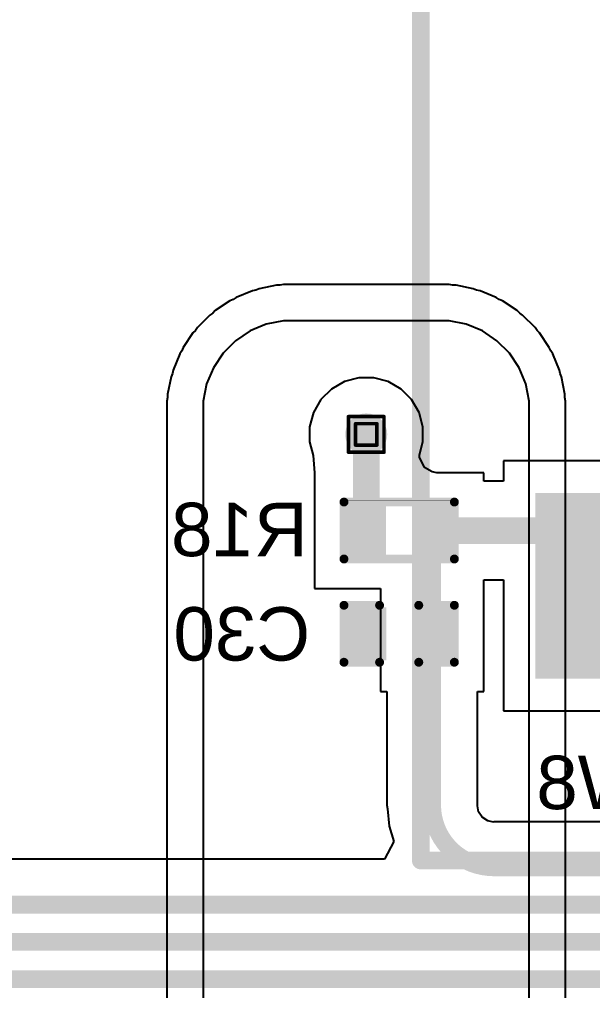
# Model space of a CAD drawing. Header units: inches. Extents: x 0 to 386, y 0 to 148.
# Drawn here: x 84.36 to 92.53, y 49.8 to 63.66 of the extents above; entities that cross this region are included whole.
import ezdxf

# ---------------------------------------------------------------- set-up
doc = ezdxf.new("R2010")
doc.units = ezdxf.units.IN
for name, color, linetype in [('Bottom Layer', 5, 'Continuous'), ('Bottom Overlay', 54, 'Continuous'), ('Bottom Paste', 16, 'Continuous'), ('Bottom Solder', 6, 'Continuous'), ('Drill Drawing', 1, 'Continuous'), ('Pad Holes', 156, 'Continuous'), ('Top Layer', 1, 'Continuous'), ('Top Overlay', 2, 'Continuous'), ('Top Solder', 216, 'Continuous'), ('Via Holes', 16, 'Continuous')]:
    doc.layers.add(name, color=color, linetype=linetype)
doc.styles.add('Arial', font='', dxfattribs={"height": 0.2})
doc.styles.get('Arial').set_extended_font_data('Arial')

# ---------------------------------------------------------------- blocks, each defined once
blk = doc.blocks.new('CPG151101S11_16_B_19')
at = {"layer": 'Bottom Layer'}
for points in [[(5.4750081, 3.8150038), (7.975003099999999, 3.8150038), (7.975003099999999, 1.2649962), (5.4750081, 1.2649962)], [(-7.975003099999999, 1.2750038), (-5.4750081, 1.2750038), (-5.4750081, -1.2750038), (-7.975003099999999, -1.2750038)]]:
    blk.add_hatch(color=5, dxfattribs=at).paths.add_polyline_path(points)
at = {"layer": 'Bottom Paste'}
for points in [[(5.4750081, 3.8150038), (7.975003099999999, 3.8150038), (7.975003099999999, 1.2649962), (5.4750081, 1.2649962)], [(-7.975003099999999, 1.2750038), (-5.4750081, 1.2750038), (-5.4750081, -1.2750038), (-7.975003099999999, -1.2750038)]]:
    blk.add_hatch(color=16, dxfattribs=at).paths.add_polyline_path(points)
at = {"layer": 'Bottom Solder'}
for points in [[(5.4249955, 3.8650164), (8.025015699999999, 3.8650164), (8.025015699999999, 1.2149836), (5.4249955, 1.2149836)], [(-8.025015699999999, 1.3250164), (-5.4249955, 1.3250164), (-5.4249955, -1.3250164), (-8.025015699999999, -1.3250164)]]:
    blk.add_hatch(color=6, dxfattribs=at).paths.add_polyline_path(points)
h = blk.add_hatch(color=6, dxfattribs=at)
edge = h.paths.add_edge_path()
edge.add_arc((3.199892, 2.54), 0.1016, 0, 360)
h = blk.add_hatch(color=6, dxfattribs=at)
edge = h.paths.add_edge_path()
edge.add_arc((-3.199892, 0), 0.1016, 0, 360)
h = blk.add_hatch(color=6, dxfattribs=at)
edge = h.paths.add_edge_path()
edge.add_arc((-4.420108, -2.54), 0.1016, 0, 360)
h = blk.add_hatch(color=6, dxfattribs=at)
edge = h.paths.add_edge_path()
edge.add_arc((0.6598919999999999, -2.54), 0.1016, 0, 360)
h = blk.add_hatch(color=6, dxfattribs=at)
edge = h.paths.add_edge_path()
edge.add_arc((5.739891999999999, -2.54), 0.1016, 0, 360)
at = {"layer": 'Pad Holes'}
h = blk.add_hatch(color=7, dxfattribs=at)
edge = h.paths.add_edge_path()
edge.add_arc((3.199892, 2.54), 1.499997, 0, 360)
h = blk.add_hatch(color=7, dxfattribs=at)
edge = h.paths.add_edge_path()
edge.add_arc((-3.199892, 0), 1.499997, 0, 360)
h = blk.add_hatch(color=7, dxfattribs=at)
edge = h.paths.add_edge_path()
edge.add_arc((0.6598919999999999, -2.54), 1.9939, 0, 360)
h = blk.add_hatch(color=7, dxfattribs=at)
edge = h.paths.add_edge_path()
edge.add_arc((-4.420108, -2.54), 0.8509, 0, 360)
h = blk.add_hatch(color=7, dxfattribs=at)
edge = h.paths.add_edge_path()
edge.add_arc((5.739891999999999, -2.54), 0.8509, 0, 360)
at = {"layer": 'Top Solder'}
h = blk.add_hatch(color=216, dxfattribs=at)
edge = h.paths.add_edge_path()
edge.add_arc((3.199892, 2.54), 0.1016, 0, 360)
h = blk.add_hatch(color=216, dxfattribs=at)
edge = h.paths.add_edge_path()
edge.add_arc((-3.199892, 0), 0.1016, 0, 360)
h = blk.add_hatch(color=216, dxfattribs=at)
edge = h.paths.add_edge_path()
edge.add_arc((-4.420108, -2.54), 0.1016, 0, 360)
h = blk.add_hatch(color=216, dxfattribs=at)
edge = h.paths.add_edge_path()
edge.add_arc((0.6598919999999999, -2.54), 0.1016, 0, 360)
h = blk.add_hatch(color=216, dxfattribs=at)
edge = h.paths.add_edge_path()
edge.add_arc((5.739891999999999, -2.54), 0.1016, 0, 360)
at = {"layer": 'Bottom Overlay'}
for points in [[(-5.499989, 1.9063716, 0.127, 0.127, -0.4142135623730951), (-3.1963614, 4.209999199999999, 0.127, 0.127, 0)], [(5.499989, 4.2200068, 0.127, 0.127, 0), (-3.1863538, 4.2200068, 0.127, 0.127, 0)], [(5.499989, 4.2200068, 0.127, 0.127, -0.4142135623730951), (5.4899814, 4.209999199999999, 0.127, 0.127, 0)], [(5.499989, 4.2200068, 0.127, 0.127, 0), (5.499989, 4.046143799999999, 0.127, 0.127, 0)], [(-5.499989, 1.9063716, 0.127, 0.127, 0), (-5.499989, -1.5061438, 0.127, 0.127, 0)], [(5.499989, 1.0338562, 0.127, 0.127, 0), (5.499989, 0.4700016, 0.127, 0.127, 0)], [(5.5000144, 0.4699508, 0.127, 0.127, 0), (5.499989, 0.4700016, 0.127, 0.127, 0)], [(5.5000144, 0.4699508, 0.127, 0.127, 0), (5.5000144, 0.2200148, 0.127, 0.127, 0)], [(-1.99999854, -1.67998394, 0.127, 0.127, -0.2716855530014931), (-0.09999725999999999, 0.22001734, 0.127, 0.127, 0)], [(0.1500124, 0.2200148, 0.127, 0.127, 0), (-0.0999998, 0.2200148, 0.127, 0.127, 0)], [(1.1900154, 0.2200148, 0.127, 0.127, 0), (0.1500124, 0.2200148, 0.127, 0.127, 0)], [(5.5000144, 0.2200148, 0.127, 0.127, 0), (1.1900154, 0.2200148, 0.127, 0.127, 0)], [(-5.499989, -1.5061438, 0.127, 0.127, 0), (-5.499989, -1.6799814, 0.127, 0.127, 0)], [(-1.999996, -1.6799814, 0.127, 0.127, 0), (-5.499989, -1.6799814, 0.127, 0.127, 0)]]:
    blk.add_lwpolyline(points, format="xyseb", dxfattribs=at)
for points in [[(-3.2281114, 4.209999199999999, 0.0635, 0.0635, 1), (-3.1646114, 4.209999199999999, 0.0635, 0.0635, 1)], [(-3.2181038, 4.2200068, 0.0635, 0.0635, 1), (-3.1546038, 4.2200068, 0.0635, 0.0635, 1)], [(5.4582314, 4.209999199999999, 0.0635, 0.0635, 1), (5.521731399999999, 4.209999199999999, 0.0635, 0.0635, 1)], [(5.468239, 4.2200068, 0.0635, 0.0635, 1), (5.531739, 4.2200068, 0.0635, 0.0635, 1)], [(5.468239, 4.2200068, 0.0635, 0.0635, 1), (5.531739, 4.2200068, 0.0635, 0.0635, 1)], [(5.468239, 4.2200068, 0.0635, 0.0635, 1), (5.531739, 4.2200068, 0.0635, 0.0635, 1)], [(5.468239, 4.046143799999999, 0.0635, 0.0635, 1), (5.531739, 4.046143799999999, 0.0635, 0.0635, 1)], [(-5.531739, 1.9063716, 0.0635, 0.0635, 1), (-5.468239, 1.9063716, 0.0635, 0.0635, 1)], [(-5.531739, 1.9063716, 0.0635, 0.0635, 1), (-5.468239, 1.9063716, 0.0635, 0.0635, 1)], [(5.468239, 1.0338562, 0.0635, 0.0635, 1), (5.531739, 1.0338562, 0.0635, 0.0635, 1)], [(5.468239, 0.4700016, 0.0635, 0.0635, 1), (5.531739, 0.4700016, 0.0635, 0.0635, 1)], [(5.468239, 0.4700016, 0.0635, 0.0635, 1), (5.531739, 0.4700016, 0.0635, 0.0635, 1)], [(5.4682644, 0.4699508, 0.0635, 0.0635, 1), (5.5317644, 0.4699508, 0.0635, 0.0635, 1)], [(5.4682644, 0.4699508, 0.0635, 0.0635, 1), (5.5317644, 0.4699508, 0.0635, 0.0635, 1)], [(-0.1317498, 0.2200148, 0.0635, 0.0635, 1), (-0.0682498, 0.2200148, 0.0635, 0.0635, 1)], [(-0.13174726, 0.22001734, 0.0635, 0.0635, 1), (-0.06824725999999999, 0.22001734, 0.0635, 0.0635, 1)], [(0.1182624, 0.2200148, 0.0635, 0.0635, 1), (0.1817624, 0.2200148, 0.0635, 0.0635, 1)], [(0.1182624, 0.2200148, 0.0635, 0.0635, 1), (0.1817624, 0.2200148, 0.0635, 0.0635, 1)], [(1.1582654, 0.2200148, 0.0635, 0.0635, 1), (1.2217654, 0.2200148, 0.0635, 0.0635, 1)], [(1.1582654, 0.2200148, 0.0635, 0.0635, 1), (1.2217654, 0.2200148, 0.0635, 0.0635, 1)], [(5.4682644, 0.2200148, 0.0635, 0.0635, 1), (5.5317644, 0.2200148, 0.0635, 0.0635, 1)], [(5.4682644, 0.2200148, 0.0635, 0.0635, 1), (5.5317644, 0.2200148, 0.0635, 0.0635, 1)], [(-5.531739, -1.5061438, 0.0635, 0.0635, 1), (-5.468239, -1.5061438, 0.0635, 0.0635, 1)], [(-5.531739, -1.5061438, 0.0635, 0.0635, 1), (-5.468239, -1.5061438, 0.0635, 0.0635, 1)], [(-5.531739, -1.6799814, 0.0635, 0.0635, 1), (-5.468239, -1.6799814, 0.0635, 0.0635, 1)], [(-5.531739, -1.6799814, 0.0635, 0.0635, 1), (-5.468239, -1.6799814, 0.0635, 0.0635, 1)], [(-2.03174854, -1.67998394, 0.0635, 0.0635, 1), (-1.96824854, -1.67998394, 0.0635, 0.0635, 1)], [(-2.031746, -1.6799814, 0.0635, 0.0635, 1), (-1.968246, -1.6799814, 0.0635, 0.0635, 1)]]:
    blk.add_lwpolyline(points, format="xyseb", close=True, dxfattribs=at)
blk = doc.blocks.new('R___0402_B_55')
at = {"layer": 'Bottom Layer'}
for points in [[(-0.2412999999999999, 0.3174999999999999), (-0.2413000000000001, -0.3175), (-0.6985, -0.3174999999999999), (-0.6985, 0.3175)], [(0.6985, 0.3174999999999999), (0.6985, -0.3175), (0.2412999999999999, -0.3174999999999999), (0.2413000000000001, 0.3175)]]:
    blk.add_hatch(color=5, dxfattribs=at).paths.add_polyline_path(points)
at = {"layer": 'Bottom Paste'}
for points in [[(-0.2412999999999999, 0.3174999999999999), (-0.2413000000000001, -0.3175), (-0.6985, -0.3174999999999999), (-0.6985, 0.3175)], [(0.6985, 0.3174999999999999), (0.6985, -0.3175), (0.2412999999999999, -0.3174999999999999), (0.2413000000000001, 0.3175)]]:
    blk.add_hatch(color=16, dxfattribs=at).paths.add_polyline_path(points)
at = {"layer": 'Bottom Solder'}
for points in [[(-0.1862988399999999, 0.3725011599999999), (-0.18629884, -0.3725011600000001), (-0.75350116, -0.3725011599999999), (-0.75350116, 0.3725011600000001)], [(0.75350116, 0.3725011599999999), (0.75350116, -0.3725011600000001), (0.1862988399999999, -0.3725011599999999), (0.18629884, 0.3725011600000001)]]:
    blk.add_hatch(color=6, dxfattribs=at).paths.add_polyline_path(points)
at = {"layer": 'Bottom Overlay'}
for points in [[(-0.7874, 0.4064, 0.127, 0.127, 0), (0.7874, 0.4064, 0.127, 0.127, 0)], [(-0.7874, -0.4064, 0.127, 0.127, 0), (-0.7874, 0.4064, 0.127, 0.127, 0)], [(-0.8128, 0.4318, 0.0032258, 0.0032258, 0), (0.8128, 0.4318, 0.0032258, 0.0032258, 0)], [(0.7874, -0.4064, 0.127, 0.127, 0), (0.7874, 0.4064, 0.127, 0.127, 0)], [(-0.7874, -0.4064, 0.127, 0.127, 0), (0.7874, -0.4064, 0.127, 0.127, 0)]]:
    blk.add_lwpolyline(points, format="xyseb", dxfattribs=at)
for points in [[(-0.8191499999999999, 0.4064, 0.0635, 0.0635, 1), (-0.7556499999999999, 0.4064, 0.0635, 0.0635, 1)], [(-0.8191499999999999, 0.4064, 0.0635, 0.0635, 1), (-0.7556499999999999, 0.4064, 0.0635, 0.0635, 1)], [(-0.81360518, 0.4318, 0.0016129, 0.0016129, 1), (-0.8119948199999999, 0.4318, 0.0016129, 0.0016129, 1)], [(0.7556499999999999, 0.4064, 0.0635, 0.0635, 1), (0.8191499999999999, 0.4064, 0.0635, 0.0635, 1)], [(0.7556499999999999, 0.4064, 0.0635, 0.0635, 1), (0.8191499999999999, 0.4064, 0.0635, 0.0635, 1)], [(0.8119948199999999, 0.4318, 0.0016129, 0.0016129, 1), (0.81360518, 0.4318, 0.0016129, 0.0016129, 1)], [(-0.8191499999999999, -0.4064, 0.0635, 0.0635, 1), (-0.7556499999999999, -0.4064, 0.0635, 0.0635, 1)], [(-0.8191499999999999, -0.4064, 0.0635, 0.0635, 1), (-0.7556499999999999, -0.4064, 0.0635, 0.0635, 1)], [(0.7556499999999999, -0.4064, 0.0635, 0.0635, 1), (0.8191499999999999, -0.4064, 0.0635, 0.0635, 1)], [(0.7556499999999999, -0.4064, 0.0635, 0.0635, 1), (0.8191499999999999, -0.4064, 0.0635, 0.0635, 1)]]:
    blk.add_lwpolyline(points, format="xyseb", close=True, dxfattribs=at)
blk = doc.blocks.new('____0402_B_96')
at = {"layer": 'Bottom Layer'}
for points in [[(-0.2412999999999999, 0.3174999999999999), (-0.2413000000000001, -0.3175), (-0.6985, -0.3174999999999999), (-0.6985, 0.3175)], [(0.6985, 0.3174999999999999), (0.6985, -0.3175), (0.2412999999999999, -0.3174999999999999), (0.2413000000000001, 0.3175)]]:
    blk.add_hatch(color=5, dxfattribs=at).paths.add_polyline_path(points)
at = {"layer": 'Bottom Paste'}
for points in [[(-0.2412999999999999, 0.3174999999999999), (-0.2413000000000001, -0.3175), (-0.6985, -0.3174999999999999), (-0.6985, 0.3175)], [(0.6985, 0.3174999999999999), (0.6985, -0.3175), (0.2412999999999999, -0.3174999999999999), (0.2413000000000001, 0.3175)]]:
    blk.add_hatch(color=16, dxfattribs=at).paths.add_polyline_path(points)
at = {"layer": 'Bottom Solder'}
for points in [[(-0.1813001199999999, 0.3774998799999999), (-0.1813001200000001, -0.3774998800000001), (-0.7584998799999999, -0.3774998799999999), (-0.7584998799999999, 0.3774998800000001)], [(0.7584998799999999, 0.3774998799999999), (0.7584998799999999, -0.3774998800000001), (0.1813001199999999, -0.3774998799999999), (0.1813001200000001, 0.3774998800000001)]]:
    blk.add_hatch(color=6, dxfattribs=at).paths.add_polyline_path(points)
at = {"layer": 'Bottom Overlay'}
for points in [[(-0.7874, -0.4064, 0.127, 0.127, 0), (-0.7874, 0.4064, 0.127, 0.127, 0)], [(-0.7874, 0.4064, 0.127, 0.127, 0), (-0.2794, 0.4064, 0.127, 0.127, 0)], [(0.2794, 0.4064, 0.127, 0.127, 0), (0.7874, 0.4064, 0.127, 0.127, 0)], [(0.7874, -0.4064, 0.127, 0.127, 0), (0.7874, 0.4064, 0.127, 0.127, 0)], [(-0.7874, -0.4064, 0.127, 0.127, 0), (-0.2794, -0.4064, 0.127, 0.127, 0)], [(0.2794, -0.4064, 0.127, 0.127, 0), (0.7874, -0.4064, 0.127, 0.127, 0)]]:
    blk.add_lwpolyline(points, format="xyseb", dxfattribs=at)
for points in [[(-0.8191499999999999, 0.4064, 0.0635, 0.0635, 1), (-0.7556499999999999, 0.4064, 0.0635, 0.0635, 1)], [(-0.8191499999999999, 0.4064, 0.0635, 0.0635, 1), (-0.7556499999999999, 0.4064, 0.0635, 0.0635, 1)], [(-0.31115, 0.4064, 0.0635, 0.0635, 1), (-0.24765, 0.4064, 0.0635, 0.0635, 1)], [(0.24765, 0.4064, 0.0635, 0.0635, 1), (0.31115, 0.4064, 0.0635, 0.0635, 1)], [(0.7556499999999999, 0.4064, 0.0635, 0.0635, 1), (0.8191499999999999, 0.4064, 0.0635, 0.0635, 1)], [(0.7556499999999999, 0.4064, 0.0635, 0.0635, 1), (0.8191499999999999, 0.4064, 0.0635, 0.0635, 1)], [(-0.8191499999999999, -0.4064, 0.0635, 0.0635, 1), (-0.7556499999999999, -0.4064, 0.0635, 0.0635, 1)], [(-0.8191499999999999, -0.4064, 0.0635, 0.0635, 1), (-0.7556499999999999, -0.4064, 0.0635, 0.0635, 1)], [(-0.31115, -0.4064, 0.0635, 0.0635, 1), (-0.24765, -0.4064, 0.0635, 0.0635, 1)], [(0.24765, -0.4064, 0.0635, 0.0635, 1), (0.31115, -0.4064, 0.0635, 0.0635, 1)], [(0.7556499999999999, -0.4064, 0.0635, 0.0635, 1), (0.8191499999999999, -0.4064, 0.0635, 0.0635, 1)], [(0.7556499999999999, -0.4064, 0.0635, 0.0635, 1), (0.8191499999999999, -0.4064, 0.0635, 0.0635, 1)]]:
    blk.add_lwpolyline(points, format="xyseb", close=True, dxfattribs=at)

msp = doc.modelspace()

# ---------------------------------------------------------------- hatches: boundary and pattern name
at = {"layer": 'Bottom Layer'}
h = msp.add_hatch(color=5, dxfattribs=at)
edge = h.paths.add_edge_path()
edge.add_arc((89.305384, 57.73969147999999), 0.2999994, 0, 360)
at = {"layer": 'Top Layer'}
h = msp.add_hatch(color=1, dxfattribs=at)
edge = h.paths.add_edge_path()
edge.add_arc((89.305384, 57.73969147999999), 0.2999994, 0, 360)
at = {"layer": 'Via Holes'}
h = msp.add_hatch(color=7, dxfattribs=at)
edge = h.paths.add_edge_path()
edge.add_arc((89.305384, 57.73969147999999), 0.1499997, 0, 360)

# ---------------------------------------------------------------- linework, layer by layer
at = {"layer": 'Bottom Layer'}
for p, q in [((88.99350756, 58.49262622), (88.80926104, 58.38625102)), ((89.1990088, 58.54769088), (88.99350756, 58.49262622)), ((89.41175919999999, 58.54769088), (89.1990088, 58.54769088)), ((89.61726044, 58.49262622), (89.41175919999999, 58.54769088)), ((89.80150696, 58.38625102), (89.61726044, 58.49262622)), ((88.80926104, 58.38625102), (88.65882445999999, 58.23581443999999)), ((89.95194354, 58.23581443999999), (89.80150696, 58.38625102)), ((88.65882445999999, 58.23581443999999), (88.55244925999999, 58.05156792)), ((90.05831874, 58.05156792), (89.95194354, 58.23581443999999)), ((88.55244925999999, 58.05156792), (88.49738459999999, 57.84606667999999)), ((90.11338339999999, 57.84606667999999), (90.05831874, 58.05156792)), ((88.49738459999999, 57.84606667999999), (88.49738459999999, 57.63331628)), ((90.11338339999999, 57.63331628), (90.11338339999999, 57.84606667999999)), ((88.49738459999999, 57.63331628), (88.54930981999999, 57.43952698)), ((90.06361718, 57.44759147999999), (90.11338339999999, 57.63331628)), ((88.54930981999999, 57.43952698), (88.56878146, 57.19359148)), ((90.06540788, 57.41376122), (90.06361718, 57.44759147999999)), ((90.13821189999999, 57.26942064), (90.06540788, 57.41376122)), ((90.24518653999999, 57.20726175999999), (90.13821189999999, 57.26942064)), ((94.7777759, 57.36300948), (91.26178089999999, 57.36300948)), ((91.26178089999999, 57.36300948), (91.26178089999999, 57.07261889999999)), ((88.56878146, 57.19359148), (88.56877892, 57.19358893999999)), ((88.56877892, 57.19358893999999), (88.568784, 57.1935864)), ((88.568784, 57.1935864), (88.568784, 55.54259148000001)), ((90.31390877999999, 57.19359148), (90.24518653999999, 57.20726175999999)), ((90.98178399999999, 57.19359148), (90.31390877999999, 57.19359148)), ((90.98178399999999, 57.07261889999999), (90.98178399999999, 57.19359148)), ((91.26178089999999, 57.07261889999999), (90.98178399999999, 57.07261889999999)), ((90.98178399999999, 54.06938639999999), (90.98178399999999, 55.66356405999999)), ((90.98178399999999, 55.66356405999999), (91.26178089999999, 55.66356405999999)), ((91.26178089999999, 55.66356405999999), (91.26178089999999, 53.79700188)), ((88.568784, 55.54259148000001), (89.508584, 55.54259148000001)), ((89.508584, 55.54259148000001), (89.508584, 54.06938639999999)), ((89.508584, 54.06938639999999), (89.59774307999999, 54.06938639999999)), ((89.59774307999999, 54.06938639999999), (89.59774307999999, 52.44927788)), ((90.89262491999999, 52.44927788), (90.89262491999999, 54.06938639999999)), ((90.89262491999999, 54.06938639999999), (90.98178399999999, 54.06938639999999)), ((91.26178089999999, 53.79700188), (94.7777759, 53.79700188)), ((89.59774307999999, 52.44927788), (89.6077964, 52.3987395)), ((89.6077964, 52.3987395), (89.63221087999999, 52.15085835999999)), ((90.8904075, 52.43812982), (90.89262491999999, 52.44927788)), ((90.90678541999999, 52.35579825999999), (90.8904075, 52.43812982)), ((90.95973679999999, 52.27655025999999), (90.90678541999999, 52.35579825999999)), ((91.0389848, 52.22359888), (90.95973679999999, 52.27655025999999)), ((89.63221087999999, 52.15085835999999), (89.69861664, 51.93194338)), ((91.12131636, 52.20722096), (91.0389848, 52.22359888)), ((91.13246441999999, 52.20943837999999), (91.12131636, 52.20722096)), ((107.79467138, 52.20943837999999), (91.13246441999999, 52.20943837999999)), ((89.69861664, 51.93194338), (89.56829685999999, 51.67794084)), ((89.56829685999999, 51.67794084), (63.08556343999999, 51.67794084))]:
    msp.add_line(p, q, dxfattribs=at)
for points in [[(89.305384, 56.42088538, 0.3809999999999999, 0.3809999999999999, 0), (89.305384, 57.73969147999999, 0.3809999999999999, 0.3809999999999999, 0)], [(90.245184, 56.36809148, 0.254, 0.254, 0), (90.245184, 56.55982084, 0.254, 0.254, 0)], [(90.245184, 56.36809148, 0.3809999999999999, 0.3809999999999999, 0), (92.23169259999999, 56.36809148, 0.3809999999999999, 0.3809999999999999, 0)], [(90.245184, 54.8948864, 0.254, 0.254, 0), (90.245184, 56.36809148, 0.254, 0.254, 0)], [(90.245184, 52.44927788, 0.254, 0.254, 0), (90.245184, 54.8948864, 0.254, 0.254, 0)], [(91.13246441999999, 51.56199745999999, 0.254, 0.254, -0.4142135623730951), (90.245184, 52.44927788, 0.254, 0.254, 0)], [(91.13246441999999, 51.56199745999999, 0.254, 0.254, 0), (107.94189232, 51.56199745999999, 0.254, 0.254, 0)], [(63.0811286, 51.03049992, 0.254, 0.254, 0), (108.46661314, 51.03049992, 0.254, 0.254, 0)], [(23.12309574, 50.49900237999999, 0.254, 0.254, 0), (108.89492318, 50.49900237999999, 0.254, 0.254, 0)], [(23.03755108, 49.96750484, 0.254, 0.254, 0), (109.4108683, 49.96750484, 0.254, 0.254, 0)]]:
    msp.add_lwpolyline(points, format="xyseb", dxfattribs=at)
for points in [[(89.210134, 57.73969147999999, 0.1905, 0.1905, 1), (89.400634, 57.73969147999999, 0.1905, 0.1905, 1)], [(90.181684, 56.55982084, 0.127, 0.127, 1), (90.308684, 56.55982084, 0.127, 0.127, 1)], [(89.210134, 56.42088538, 0.1905, 0.1905, 1), (89.400634, 56.42088538, 0.1905, 0.1905, 1)], [(90.14993399999999, 56.36809148, 0.1905, 0.1905, 1), (90.34043399999999, 56.36809148, 0.1905, 0.1905, 1)], [(92.1364426, 56.36809148, 0.1905, 0.1905, 1), (92.3269426, 56.36809148, 0.1905, 0.1905, 1)], [(90.181684, 56.36809148, 0.127, 0.127, 1), (90.308684, 56.36809148, 0.127, 0.127, 1)], [(90.181684, 56.36809148, 0.127, 0.127, 1), (90.308684, 56.36809148, 0.127, 0.127, 1)], [(90.181684, 54.8948864, 0.127, 0.127, 1), (90.308684, 54.8948864, 0.127, 0.127, 1)], [(90.181684, 54.8948864, 0.127, 0.127, 1), (90.308684, 54.8948864, 0.127, 0.127, 1)], [(90.181684, 52.44927788, 0.127, 0.127, 1), (90.308684, 52.44927788, 0.127, 0.127, 1)], [(90.181684, 52.44927788, 0.127, 0.127, 1), (90.308684, 52.44927788, 0.127, 0.127, 1)], [(91.06896442, 51.56199745999999, 0.127, 0.127, 1), (91.19596442, 51.56199745999999, 0.127, 0.127, 1)], [(91.06896442, 51.56199745999999, 0.127, 0.127, 1), (91.19596442, 51.56199745999999, 0.127, 0.127, 1)]]:
    msp.add_lwpolyline(points, format="xyseb", close=True, dxfattribs=at)
at = {"layer": 'Drill Drawing'}
for points in [[(89.051384, 57.99369148, 0.0508, 0.0508, 0), (89.559384, 57.99369148, 0.0508, 0.0508, 0)], [(89.051384, 57.48569148, 0.0508, 0.0508, 0), (89.051384, 57.99369148, 0.0508, 0.0508, 0)], [(89.559384, 57.48569148, 0.0508, 0.0508, 0), (89.559384, 57.99369148, 0.0508, 0.0508, 0)], [(89.15298399999999, 57.89209148, 0.0508, 0.0508, 0), (89.45778399999999, 57.89209148, 0.0508, 0.0508, 0)], [(89.15298399999999, 57.58729148, 0.0508, 0.0508, 0), (89.15298399999999, 57.89209148, 0.0508, 0.0508, 0)], [(89.45778399999999, 57.58729148, 0.0508, 0.0508, 0), (89.45778399999999, 57.89209148, 0.0508, 0.0508, 0)], [(89.051384, 57.48569148, 0.0508, 0.0508, 0), (89.559384, 57.48569148, 0.0508, 0.0508, 0)], [(89.15298399999999, 57.58729148, 0.0508, 0.0508, 0), (89.45778399999999, 57.58729148, 0.0508, 0.0508, 0)]]:
    msp.add_lwpolyline(points, format="xyseb", dxfattribs=at)
for points in [[(89.03868399999999, 57.99369148, 0.0254, 0.0254, 1), (89.064084, 57.99369148, 0.0254, 0.0254, 1)], [(89.03868399999999, 57.99369148, 0.0254, 0.0254, 1), (89.064084, 57.99369148, 0.0254, 0.0254, 1)], [(89.54668399999998, 57.99369148, 0.0254, 0.0254, 1), (89.572084, 57.99369148, 0.0254, 0.0254, 1)], [(89.54668399999998, 57.99369148, 0.0254, 0.0254, 1), (89.572084, 57.99369148, 0.0254, 0.0254, 1)], [(89.140284, 57.89209148, 0.0254, 0.0254, 1), (89.165684, 57.89209148, 0.0254, 0.0254, 1)], [(89.140284, 57.89209148, 0.0254, 0.0254, 1), (89.165684, 57.89209148, 0.0254, 0.0254, 1)], [(89.445084, 57.89209148, 0.0254, 0.0254, 1), (89.470484, 57.89209148, 0.0254, 0.0254, 1)], [(89.445084, 57.89209148, 0.0254, 0.0254, 1), (89.470484, 57.89209148, 0.0254, 0.0254, 1)], [(89.03868399999999, 57.48569148, 0.0254, 0.0254, 1), (89.064084, 57.48569148, 0.0254, 0.0254, 1)], [(89.03868399999999, 57.48569148, 0.0254, 0.0254, 1), (89.064084, 57.48569148, 0.0254, 0.0254, 1)], [(89.140284, 57.58729148, 0.0254, 0.0254, 1), (89.165684, 57.58729148, 0.0254, 0.0254, 1)], [(89.140284, 57.58729148, 0.0254, 0.0254, 1), (89.165684, 57.58729148, 0.0254, 0.0254, 1)], [(89.445084, 57.58729148, 0.0254, 0.0254, 1), (89.470484, 57.58729148, 0.0254, 0.0254, 1)], [(89.445084, 57.58729148, 0.0254, 0.0254, 1), (89.470484, 57.58729148, 0.0254, 0.0254, 1)], [(89.54668399999998, 57.48569148, 0.0254, 0.0254, 1), (89.572084, 57.48569148, 0.0254, 0.0254, 1)], [(89.54668399999998, 57.48569148, 0.0254, 0.0254, 1), (89.572084, 57.48569148, 0.0254, 0.0254, 1)]]:
    msp.add_lwpolyline(points, format="xyseb", close=True, dxfattribs=at)
at = {"layer": 'Top Layer'}
for p, q in [((88.02365427999999, 59.86779237999999), (87.77829281999999, 59.81898628)), ((88.07467018, 59.86779237999999), (88.02365427999999, 59.86779237999999)), ((88.12470309999999, 59.87774409999999), (88.07467018, 59.86779237999999)), ((90.36098005999999, 59.87774664), (88.12470309999999, 59.87774409999999)), ((90.36099275999999, 59.87774409999999), (90.36098005999999, 59.87774664)), ((90.48606235999999, 59.87774409999999), (90.36099275999999, 59.87774409999999)), ((90.53609528, 59.86779237999999), (90.48606235999999, 59.87774409999999)), ((90.58711118, 59.86779237999999), (90.53609528, 59.86779237999999)), ((90.83247264, 59.81898628), (90.58711118, 59.86779237999999)), ((87.6811302, 59.78951212), (87.45000543999998, 59.69377698)), ((87.73116058, 59.79946384), (87.6811302, 59.78951212)), ((87.77829281999999, 59.81898628), (87.73116058, 59.79946384)), ((90.87960488, 59.79946384), (90.83247264, 59.81898628)), ((90.92963526, 59.78951212), (90.87960488, 59.79946384)), ((91.16076002, 59.69377698), (90.92963526, 59.78951212)), ((87.36045773999999, 59.64591068), (87.15244952, 59.50692442)), ((87.40758235999999, 59.66543058), (87.36045773999999, 59.64591068)), ((87.45000543999998, 59.69377698), (87.40758235999999, 59.66543058)), ((91.20317802, 59.66543311999999), (91.16076002, 59.69377698)), ((91.25031025999999, 59.64591068), (91.20317802, 59.66543311999999)), ((91.45831593999999, 59.50692442), (91.25031025999999, 59.64591068)), ((87.11637644, 59.47084879999999), (87.07396351999999, 59.44251002)), ((87.15244952, 59.50692442), (87.11637644, 59.47084879999999)), ((91.49438648, 59.47085387999999), (91.45831593999999, 59.50692442)), ((91.53680194, 59.44251256), (91.49438648, 59.47085387999999)), ((87.07396351999999, 59.44251002), (86.89706776, 59.2656168)), ((87.87934163999999, 59.31098627999999), (87.64821687999999, 59.21525113999999)), ((88.12470309999999, 59.35979237999999), (87.87934163999999, 59.31098627999999)), ((88.24978794, 59.35979237999999), (88.12470309999999, 59.35979237999999)), ((90.36098005999999, 59.35979492), (88.24978794, 59.35979237999999)), ((90.36098005999999, 59.35979237999999), (90.36098005999999, 59.35979492)), ((90.48606235999999, 59.35979237999999), (90.36098005999999, 59.35979237999999)), ((90.73142382, 59.31098627999999), (90.48606235999999, 59.35979237999999)), ((90.96254857999999, 59.21525113999999), (90.73142382, 59.31098627999999)), ((91.71369516, 59.2656168), (91.53680194, 59.44251256)), ((86.83265589999999, 59.18713079999999), (86.69366964, 58.97912512)), ((86.86872644, 59.22320134), (86.83265589999999, 59.18713079999999)), ((86.89706776, 59.2656168), (86.86872644, 59.22320134)), ((87.64821687999999, 59.21525113999999), (87.4402112, 59.07626488)), ((91.17055425999999, 59.07626488), (90.96254857999999, 59.21525113999999)), ((91.74203393999998, 59.22320387999999), (91.71369516, 59.2656168)), ((91.77810956, 59.18713079999999), (91.74203393999998, 59.22320387999999)), ((91.91709582, 58.97912258), (91.77810956, 59.18713079999999)), ((87.4402112, 59.07626488), (87.26331544, 58.89936912)), ((91.34745002, 58.89936912), (91.17055425999999, 59.07626488)), ((86.6741472, 58.93199288), (86.64580334, 58.88957487999999)), ((86.69366964, 58.97912512), (86.6741472, 58.93199288)), ((87.26331544, 58.89936912), (87.12432918, 58.69136344)), ((91.48643627999999, 58.69136344), (91.34745002, 58.89936912)), ((91.93661571999999, 58.93199795999999), (91.91709582, 58.97912258)), ((91.96496212, 58.88957487999999), (91.93661571999999, 58.93199795999999)), ((86.64580334, 58.88957487999999), (86.5500682, 58.65845012)), ((92.06069726, 58.65845012), (91.96496212, 58.88957487999999)), ((86.5500682, 58.65845012), (86.54011648, 58.60841212)), ((87.12432918, 58.69136344), (87.02859404, 58.46023868)), ((91.58217142, 58.46023868), (91.48643627999999, 58.69136344)), ((92.07064898, 58.60841974), (92.06069726, 58.65845012)), ((86.52059404, 58.56128242), (86.47179048, 58.31592096)), ((86.54011648, 58.60841212), (86.52059404, 58.56128242)), ((92.09017141999999, 58.5612875), (92.07064898, 58.60841974)), ((92.13897751999998, 58.31592603999999), (92.09017141999999, 58.5612875)), ((87.02859404, 58.46023868), (86.97979048, 58.21487721999999)), ((91.63097751999999, 58.21487721999999), (91.58217142, 58.46023868)), ((86.47179048, 58.26491014), (86.46183875999999, 58.21487721999999)), ((86.46183875999999, 58.21487721999999), (86.46183875999999, 58.08980761999999)), ((86.47179048, 58.31592096), (86.47179048, 58.26491014)), ((86.97979048, 58.21487721999999), (86.97979048, 58.08979491999999)), ((91.63097751999999, 58.08979491999999), (91.63097751999999, 58.21487721999999)), ((92.13897751999998, 58.26491014), (92.13897751999998, 58.31592603999999)), ((92.14892923999999, 58.21487721999999), (92.13897751999998, 58.26491014)), ((92.14892923999999, 58.08979491999999), (92.14892923999999, 58.21487721999999)), ((86.46183875999999, 58.08980761999999), (86.46183622, 58.08979491999999)), ((86.46183622, 58.08979491999999), (86.46183622, 33.67237867999999)), ((86.97979048, 58.08979491999999), (86.97978794, 58.08979491999999)), ((86.97978794, 58.08979491999999), (86.97978794, 33.65967868)), ((91.63098006, 33.65967868), (91.63097751999999, 58.08979491999999)), ((92.14893178, 33.67241678), (92.14892923999999, 58.08979491999999))]:
    msp.add_line(p, q, dxfattribs=at)
at = {"layer": 'Top Overlay'}
for points in [[(90.08437152, 51.66000336, 0.254, 0.254, 0), (90.08437152, 69.66000292, 0.254, 0.254, 0)], [(90.08437152, 51.66000336, 0.254, 0.254, 0), (108.08437108, 51.66000336, 0.254, 0.254, 0)]]:
    msp.add_lwpolyline(points, format="xyseb", dxfattribs=at)
msp.add_lwpolyline([(90.02087152, 51.66000336, 0.127, 0.127, 1), (90.14787152, 51.66000336, 0.127, 0.127, 1)], format="xyseb", close=True, dxfattribs=at)
msp.add_lwpolyline([(90.02087152, 51.66000336, 0.127, 0.127, 1), (90.14787152, 51.66000336, 0.127, 0.127, 1)], format="xyseb", close=True, dxfattribs=at)

# ---------------------------------------------------------------- block references
at = {"rotation": 180}
msp.add_blockref('CPG151101S11_16_B_19', (99.744784, 58.12000568), dxfattribs=at)
for name, p in [('R___0402_B_55', (89.775284, 56.36809148)), ('____0402_B_96', (89.775284, 54.8948864))]:
    msp.add_blockref(name, p)

# ---------------------------------------------------------------- texts
at = {"layer": 'Bottom Overlay', "style": 'Arial', "text_generation_flag": 2}
for s, p in [('R18', (88.4731022, 56.00210542)), ('C30', (88.50737188, 54.51233954)), ('SW8', (94.03740907999999, 52.39276542))]:
    msp.add_text(s, height=0.7619999999999999, dxfattribs=at).set_placement(p)

doc.saveas('drawing.dxf')
